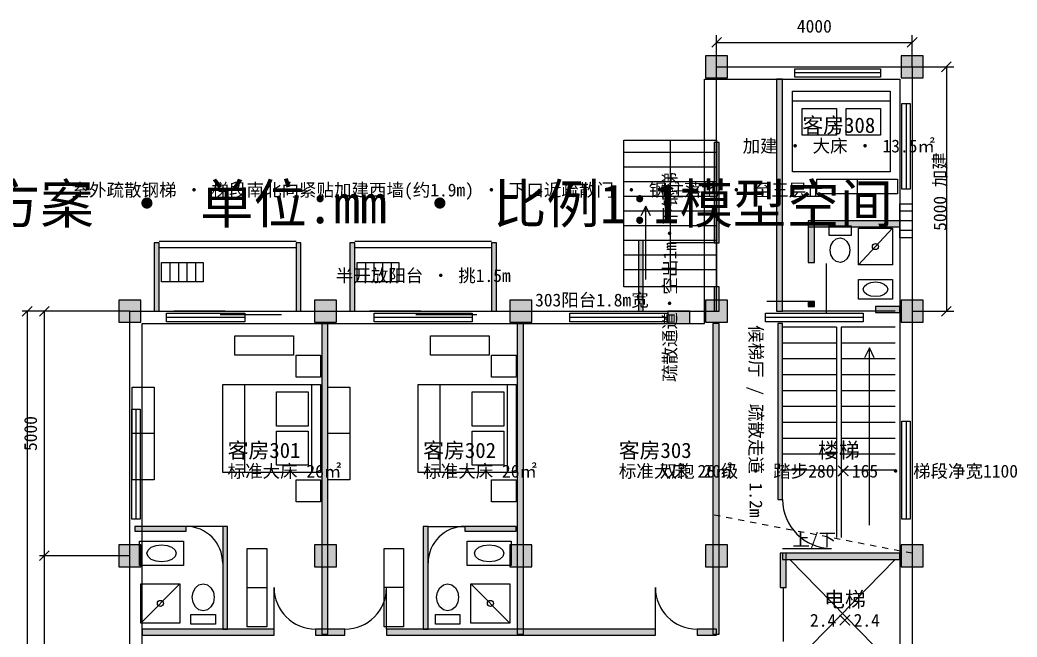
# Model space of a CAD drawing. Extents: x -1559 to 126850, y -3634 to 20959.
# Drawn here: x 19752 to 40146, y 8338 to 20959 of the extents above; entities that cross this region are included whole.
import ezdxf
from ezdxf.enums import TextEntityAlignment as Align

# ---------------------------------------------------------------- set-up
doc = ezdxf.new("R2010")
doc.units = 0
doc.linetypes.add('DASHED', pattern=[250, 125, -125])
for name, color, linetype in [('COLUMN', 7, 'CONTINUOUS'), ('DIM', 1, 'CONTINUOUS'), ('DOOR', 3, 'CONTINUOUS'), ('FURN', 8, 'CONTINUOUS'), ('HVAC', 6, 'CONTINUOUS'), ('TXT', 2, 'CONTINUOUS'), ('WALL', 7, 'CONTINUOUS'), ('WINDOW', 4, 'CONTINUOUS')]:
    doc.layers.add(name, color=color, linetype=linetype)
doc.styles.add('wqy-unicode', font='simhei.ttf')

msp = doc.modelspace()

# ---------------------------------------------------------------- linework, layer by layer
at = {"layer": 'COLUMN'}
for p, q in [((34225, 20225), (33775, 20225)), ((33775, 20225), (33775, 19775)), ((34225, 19775), (34225, 20225)), ((38225, 20225), (37775, 20225)), ((37775, 20225), (37775, 19775)), ((38225, 19775), (38225, 20225)), ((33775, 19775), (34225, 19775)), ((37775, 19775), (38225, 19775)), ((22225, 15225), (21775, 15225)), ((21775, 15225), (21775, 14775)), ((22225, 14775), (22225, 15225)), ((26225, 15225), (25775, 15225)), ((25775, 15225), (25775, 14775)), ((26225, 14775), (26225, 15225)), ((30225, 15225), (29775, 15225)), ((29775, 15225), (29775, 14775)), ((30225, 14775), (30225, 15225)), ((34225, 15225), (33775, 15225)), ((33775, 15225), (33775, 14775)), ((34225, 14775), (34225, 15225)), ((38225, 15225), (37775, 15225)), ((37775, 15225), (37775, 14775)), ((38225, 14775), (38225, 15225)), ((21775, 14775), (22225, 14775)), ((25775, 14775), (26225, 14775)), ((29775, 14775), (30225, 14775)), ((33775, 14775), (34225, 14775)), ((37775, 14775), (38225, 14775)), ((22225, 10225), (21775, 10225)), ((21775, 10225), (21775, 9775)), ((22225, 9775), (22225, 10225)), ((26225, 10225), (25775, 10225)), ((25775, 10225), (25775, 9775)), ((26225, 9775), (26225, 10225)), ((30225, 10225), (29775, 10225)), ((29775, 10225), (29775, 9775)), ((30225, 9775), (30225, 10225)), ((34225, 10225), (33775, 10225)), ((33775, 10225), (33775, 9775)), ((34225, 9775), (34225, 10225)), ((38225, 10225), (37775, 10225)), ((37775, 10225), (37775, 9775)), ((38225, 9775), (38225, 10225)), ((21775, 9775), (22225, 9775)), ((25775, 9775), (26225, 9775)), ((29775, 9775), (30225, 9775)), ((33775, 9775), (34225, 9775)), ((37775, 9775), (38225, 9775))]:
    msp.add_line(p, q, dxfattribs=at)
for points in [[(33775, 19775), (34225, 19775), (33775, 20225), (34225, 20225)], [(37775, 19775), (38225, 19775), (37775, 20225), (38225, 20225)], [(21775, 14775), (22225, 14775), (21775, 15225), (22225, 15225)], [(25775, 14775), (26225, 14775), (25775, 15225), (26225, 15225)], [(29775, 14775), (30225, 14775), (29775, 15225), (30225, 15225)], [(33775, 14775), (34225, 14775), (33775, 15225), (34225, 15225)], [(37775, 14775), (38225, 14775), (37775, 15225), (38225, 15225)], [(21775, 9775), (22225, 9775), (21775, 10225), (22225, 10225)], [(25775, 9775), (26225, 9775), (25775, 10225), (26225, 10225)], [(29775, 9775), (30225, 9775), (29775, 10225), (30225, 10225)], [(33775, 9775), (34225, 9775), (33775, 10225), (34225, 10225)], [(37775, 9775), (38225, 9775), (37775, 10225), (38225, 10225)]]:
    msp.add_solid(points, dxfattribs=at)
at = {"layer": 'DIM'}
for p, q in [((33900, 20400), (34100, 20600)), ((34000, 20000), (34000, 20650)), ((37900, 20400), (38100, 20600)), ((38000, 20000), (38000, 20650)), ((34000, 20500), (38000, 20500)), ((38000, 20000), (38850, 20000)), ((38600, 19900), (38800, 20100)), ((38700, 20000), (38700, 15000)), ((19800, 14900), (20000, 15100)), ((20150, 14900), (20350, 15100)), ((38600, 14900), (38800, 15100)), ((22000, 15000), (19800, 15000)), ((19900, 15000), (19900, 0)), ((20250, 15000), (20250, 0)), ((38000, 15000), (38850, 15000)), ((20150, 9900), (20350, 10100)), ((22000, 10000), (20150, 10000))]:
    msp.add_line(p, q, dxfattribs=at)
at = {"layer": 'DOOR'}
for p, q in [((33950, 16400), (33050, 16400)), ((36250, 14975), (36250, 15975)), ((35875, 15200), (35025, 15200)), ((23900, 10600), (23150, 10600)), ((28100, 10600), (28850, 10600)), ((35350, 10150), (36350, 10150)), ((24950, 8500), (24950, 9350)), ((27250, 8500), (27250, 9350)), ((32750, 8500), (32750, 9350))]:
    msp.add_line(p, q, dxfattribs=at)
for centre, radius, start, end in [((36350, 11150), 1000, 180, 270), ((23150, 9850), 750, 0, 90), ((28850, 9850), 750, 90, 180), ((25800, 9350), 850, 180, 270), ((26400, 9350), 850, 270, 0), ((33600, 9350), 850, 180, 270)]:
    msp.add_arc(centre, radius, start, end, dxfattribs=at)
at = {"layer": 'FURN'}
for p, q in [((35550, 19500), (37550, 19500)), ((35550, 17850), (35550, 19500)), ((35550, 19500), (37550, 19500)), ((35550, 19300), (35550, 19500)), ((37550, 19500), (37550, 17850)), ((37550, 19500), (37550, 19300)), ((37550, 19300), (35550, 19300)), ((35750, 19150), (36450, 19150)), ((35750, 18600), (35750, 19150)), ((36450, 19150), (36450, 18600)), ((36650, 19150), (37350, 19150)), ((36650, 18600), (36650, 19150)), ((37350, 19150), (37350, 18600)), ((36450, 18600), (35750, 18600)), ((37350, 18600), (36650, 18600)), ((32100, 18500), (34000, 18500)), ((32100, 15500), (32100, 18500)), ((33050, 18500), (33050, 15500)), ((34000, 18500), (34000, 15500)), ((33050, 18250), (32100, 18250)), ((34000, 18250), (33050, 18250)), ((33050, 17950), (32100, 17950)), ((34000, 17950), (33050, 17950)), ((37550, 17850), (35550, 17850)), ((33050, 17650), (32100, 17650)), ((34000, 17650), (33050, 17650)), ((36050, 17700), (37700, 17700)), ((36050, 17400), (36050, 17700)), ((36875, 17700), (36875, 17400)), ((37700, 17700), (37700, 17400)), ((33050, 17350), (32100, 17350)), ((34000, 17350), (33050, 17350)), ((37700, 17400), (36050, 17400)), ((32550, 17150), (32450, 16950)), ((32550, 15650), (32550, 17150)), ((32650, 16950), (32550, 17150)), ((33050, 17050), (32100, 17050)), ((34000, 17050), (33050, 17050)), ((33050, 16750), (32100, 16750)), ((34000, 16750), (33050, 16750)), ((36300, 16750), (36750, 16750)), ((36300, 16550), (36300, 16750)), ((36750, 16750), (36750, 16550)), ((36750, 16550), (36300, 16550)), ((36900, 16700), (37600, 16700)), ((36900, 15950), (36900, 16700)), ((37600, 16700), (36900, 15950)), ((37600, 16700), (37600, 15950)), ((25400, 16425), (22600, 16425)), ((29400, 16425), (26600, 16425)), ((33050, 16450), (32100, 16450)), ((34000, 16450), (33050, 16450)), ((36325, 16250), (36340.2, 16345.7)), ((36340.2, 16345.7), (36383.6, 16426.8)), ((36383.6, 16426.8), (36448.5, 16481)), ((36448.5, 16481), (36525, 16500)), ((36525, 16500), (36601.5, 16481)), ((36601.5, 16481), (36666.4, 16426.8)), ((36666.4, 16426.8), (36709.8, 16345.7)), ((36709.8, 16345.7), (36725, 16250)), ((25400, 16300), (22600, 16300)), ((29400, 16300), (26600, 16300)), ((33050, 16150), (32100, 16150)), ((34000, 16150), (33050, 16150)), ((36340.2, 16154.3), (36325, 16250)), ((36383.6, 16073.2), (36340.2, 16154.3)), ((36709.8, 16154.3), (36666.4, 16073.2)), ((36725, 16250), (36709.8, 16154.3)), ((36448.5, 16019), (36383.6, 16073.2)), ((36525, 16000), (36448.5, 16019)), ((36601.5, 16019), (36525, 16000)), ((36666.4, 16073.2), (36601.5, 16019)), ((37600, 15950), (36900, 15950)), ((33050, 15850), (32100, 15850)), ((34000, 15850), (33050, 15850)), ((34000, 15500), (32100, 15500)), ((36900, 15650), (37600, 15650)), ((36900, 15250), (36900, 15650)), ((37000, 15450), (37019, 15507.4)), ((37019, 15507.4), (37073.2, 15556.1)), ((37073.2, 15556.1), (37154.3, 15588.6)), ((37154.3, 15588.6), (37250, 15600)), ((37250, 15600), (37345.7, 15588.6)), ((37345.7, 15588.6), (37426.8, 15556.1)), ((37426.8, 15556.1), (37481, 15507.4)), ((37481, 15507.4), (37500, 15450)), ((37600, 15650), (37600, 15250)), ((37019, 15392.6), (37000, 15450)), ((37073.2, 15343.9), (37019, 15392.6)), ((37154.3, 15311.4), (37073.2, 15343.9)), ((37250, 15300), (37154.3, 15311.4)), ((37345.7, 15311.4), (37250, 15300)), ((37426.8, 15343.9), (37345.7, 15311.4)), ((37481, 15392.6), (37426.8, 15343.9)), ((37500, 15450), (37481, 15392.6)), ((37600, 15250), (36900, 15250)), ((37650, 15000), (35350, 15000)), ((24150, 14500), (25350, 14500)), ((24150, 14100), (24150, 14500)), ((25350, 14500), (25350, 14100)), ((28150, 14500), (29350, 14500)), ((28150, 14100), (28150, 14500)), ((29350, 14500), (29350, 14100)), ((36450, 14675), (35350, 14675)), ((36450, 14675), (36450, 10375)), ((37650, 14675), (36550, 14675)), ((36550, 14675), (36550, 10375)), ((36450, 14350), (35350, 14350)), ((37650, 14350), (36550, 14350)), ((25350, 14100), (24150, 14100)), ((25400, 14100), (25900, 14100)), ((25400, 13650), (25400, 14100)), ((25900, 14100), (25900, 13650)), ((29350, 14100), (28150, 14100)), ((29400, 14100), (29900, 14100)), ((29400, 13650), (29400, 14100)), ((29900, 14100), (29900, 13650)), ((37125, 14250), (37025, 14050)), ((37125, 10625), (37125, 14250)), ((37225, 14050), (37125, 14250)), ((36450, 14025), (35350, 14025)), ((37650, 14025), (36550, 14025)), ((36450, 13700), (35350, 13700)), ((37650, 13700), (36550, 13700)), ((23900, 13500), (25900, 13500)), ((23900, 11700), (23900, 13500)), ((24350, 11700), (24350, 13500)), ((25900, 13650), (25400, 13650)), ((25725, 13500), (25900, 13500)), ((25725, 11700), (25725, 13500)), ((25900, 13500), (25900, 11700)), ((25900, 13500), (25900, 11700)), ((27900, 13500), (29900, 13500)), ((27900, 11700), (27900, 13500)), ((28350, 11700), (28350, 13500)), ((29900, 13650), (29400, 13650)), ((29725, 13500), (29900, 13500)), ((29725, 11700), (29725, 13500)), ((29900, 13500), (29900, 11700)), ((29900, 13500), (29900, 11700)), ((22050, 13450), (22500, 13450)), ((22050, 11550), (22050, 13450)), ((22500, 13450), (22500, 11550)), ((25000, 13350), (25650, 13350)), ((25000, 12650), (25000, 13350)), ((25650, 13350), (25650, 12650)), ((26050, 13450), (26500, 13450)), ((26050, 11550), (26050, 13450)), ((26500, 13450), (26500, 11550)), ((29000, 13350), (29650, 13350)), ((29000, 12650), (29000, 13350)), ((29650, 13350), (29650, 12650)), ((36450, 13375), (35350, 13375)), ((37650, 13375), (36550, 13375)), ((36450, 13050), (35350, 13050)), ((37650, 13050), (36550, 13050)), ((25650, 12650), (25000, 12650)), ((29650, 12650), (29000, 12650)), ((36450, 12725), (35350, 12725)), ((37650, 12725), (36550, 12725)), ((22500, 12500), (22050, 12500)), ((25000, 12550), (25650, 12550)), ((25000, 11850), (25000, 12550)), ((25650, 12550), (25650, 11850)), ((26500, 12500), (26050, 12500)), ((29000, 12550), (29650, 12550)), ((29000, 11850), (29000, 12550)), ((29650, 12550), (29650, 11850)), ((36450, 12400), (35350, 12400)), ((37650, 12400), (36550, 12400)), ((36450, 12075), (35350, 12075)), ((37650, 12075), (36550, 12075)), ((25650, 11850), (25000, 11850)), ((29650, 11850), (29000, 11850)), ((25900, 11700), (23900, 11700)), ((25900, 11700), (25725, 11700)), ((29900, 11700), (27900, 11700)), ((29900, 11700), (29725, 11700)), ((36450, 11750), (35350, 11750)), ((37650, 11750), (36550, 11750)), ((22500, 11550), (22050, 11550)), ((25400, 11550), (25900, 11550)), ((25400, 11100), (25400, 11550)), ((25900, 11550), (25900, 11100)), ((26500, 11550), (26050, 11550)), ((29400, 11550), (29900, 11550)), ((29400, 11100), (29400, 11550)), ((29900, 11550), (29900, 11100)), ((25900, 11100), (25400, 11100)), ((29900, 11100), (29400, 11100)), ((22200, 10300), (23100, 10300)), ((22200, 9800), (22200, 10300)), ((22437.9, 10173.7), (22535.2, 10211.7)), ((22535.2, 10211.7), (22650, 10225)), ((22650, 10225), (22764.8, 10211.7)), ((22764.8, 10211.7), (22862.1, 10173.7)), ((23100, 10300), (23100, 9800)), ((28900, 10300), (29800, 10300)), ((28900, 9800), (28900, 10300)), ((29137.9, 10173.7), (29235.2, 10211.7)), ((29235.2, 10211.7), (29350, 10225)), ((29350, 10225), (29464.8, 10211.7)), ((29464.8, 10211.7), (29562.1, 10173.7)), ((29800, 10300), (29800, 9800)), ((22350, 10050), (22372.8, 10117)), ((22372.8, 9983), (22350, 10050)), ((22372.8, 10117), (22437.9, 10173.7)), ((22862.1, 10173.7), (22927.2, 10117)), ((22927.2, 10117), (22950, 10050)), ((22950, 10050), (22927.2, 9983)), ((24400, 10150), (24800, 10150)), ((24400, 8550), (24400, 10150)), ((24800, 10150), (24800, 8550)), ((27200, 10150), (27600, 10150)), ((27200, 8550), (27200, 10150)), ((27600, 10150), (27600, 8550)), ((29050, 10050), (29072.8, 10117)), ((29072.8, 9983), (29050, 10050)), ((29072.8, 10117), (29137.9, 10173.7)), ((29562.1, 10173.7), (29627.2, 10117)), ((29627.2, 10117), (29650, 10050)), ((29650, 10050), (29627.2, 9983)), ((23100, 9800), (22200, 9800)), ((22437.9, 9926.3), (22372.8, 9983)), ((22535.2, 9888.3), (22437.9, 9926.3)), ((22650, 9875), (22535.2, 9888.3)), ((22764.8, 9888.3), (22650, 9875)), ((22862.1, 9926.3), (22764.8, 9888.3)), ((22927.2, 9983), (22862.1, 9926.3)), ((29800, 9800), (28900, 9800)), ((29137.9, 9926.3), (29072.8, 9983)), ((29235.2, 9888.3), (29137.9, 9926.3)), ((29350, 9875), (29235.2, 9888.3)), ((29464.8, 9888.3), (29350, 9875)), ((29562.1, 9926.3), (29464.8, 9888.3)), ((29627.2, 9983), (29562.1, 9926.3)), ((37650, 9925), (35500, 7725)), ((35500, 9925), (37650, 7725)), ((22225, 9425), (23025, 9425)), ((22225, 8625), (22225, 9425)), ((22225, 8625), (23025, 9425)), ((23025, 9425), (23025, 8625)), ((23340.9, 9344.5), (23413.9, 9404.1)), ((23413.9, 9404.1), (23500, 9425)), ((23500, 9425), (23586.1, 9404.1)), ((23586.1, 9404.1), (23659.1, 9344.5)), ((28340.9, 9344.5), (28413.9, 9404.1)), ((28413.9, 9404.1), (28500, 9425)), ((28500, 9425), (28586.1, 9404.1)), ((28586.1, 9404.1), (28659.1, 9344.5)), ((28975, 9425), (29775, 9425)), ((28975, 8625), (28975, 9425)), ((29775, 8625), (28975, 9425)), ((29775, 9425), (29775, 8625)), ((23275, 9150), (23292.1, 9255.2)), ((23292.1, 9255.2), (23340.9, 9344.5)), ((23659.1, 9344.5), (23707.9, 9255.2)), ((23707.9, 9255.2), (23725, 9150)), ((24400, 9350), (24800, 9350)), ((27600, 9350), (27200, 9350)), ((28275, 9150), (28292.1, 9255.2)), ((28292.1, 9255.2), (28340.9, 9344.5)), ((28659.1, 9344.5), (28707.9, 9255.2)), ((28707.9, 9255.2), (28725, 9150)), ((23292.1, 9044.8), (23275, 9150)), ((23340.9, 8955.5), (23292.1, 9044.8)), ((23707.9, 9044.8), (23659.1, 8955.5)), ((23725, 9150), (23707.9, 9044.8)), ((28292.1, 9044.8), (28275, 9150)), ((28340.9, 8955.5), (28292.1, 9044.8)), ((28707.9, 9044.8), (28659.1, 8955.5)), ((28725, 9150), (28707.9, 9044.8)), ((23250, 8800), (23750, 8800)), ((23250, 8600), (23250, 8800)), ((23413.9, 8895.9), (23340.9, 8955.5)), ((23500, 8875), (23413.9, 8895.9)), ((23586.1, 8895.9), (23500, 8875)), ((23659.1, 8955.5), (23586.1, 8895.9)), ((23750, 8800), (23750, 8600)), ((28250, 8800), (28750, 8800)), ((28250, 8600), (28250, 8800)), ((28413.9, 8895.9), (28340.9, 8955.5)), ((28500, 8875), (28413.9, 8895.9)), ((28586.1, 8895.9), (28500, 8875)), ((28659.1, 8955.5), (28586.1, 8895.9)), ((28750, 8800), (28750, 8600)), ((23025, 8625), (22225, 8625)), ((23750, 8600), (23250, 8600)), ((28750, 8600), (28250, 8600)), ((29775, 8625), (28975, 8625)), ((24800, 8550), (24400, 8550)), ((27600, 8550), (27200, 8550))]:
    msp.add_line(p, q, dxfattribs=at)
at = {"layer": 'FURN', "linetype": 'DASHED'}
msp.add_line((38000, 10050), (33850, 10850), dxfattribs=at)
at = {"layer": 'FURN'}
for centre in [(37250, 16325), (22625, 9025), (29375, 9025)]:
    msp.add_circle(centre, 62.5, dxfattribs=at)
at = {"layer": 'HVAC'}
for p, q in [((37750, 17200), (38000, 17200)), ((37750, 16500), (37750, 17200)), ((38000, 17200), (38000, 16500)), ((38000, 17050), (37750, 17050)), ((38000, 16850), (37750, 16850)), ((38000, 16650), (37750, 16650)), ((38000, 16500), (37750, 16500)), ((22650, 16000), (23500, 16000)), ((22650, 15600), (22650, 16000)), ((22825, 15600), (22825, 16000)), ((23000, 15600), (23000, 16000)), ((23175, 15600), (23175, 16000)), ((23350, 15600), (23350, 16000)), ((23500, 16000), (23500, 15600)), ((26650, 16000), (27500, 16000)), ((26650, 15600), (26650, 16000)), ((26825, 15600), (26825, 16000)), ((27000, 15600), (27000, 16000)), ((27175, 15600), (27175, 16000)), ((27350, 15600), (27350, 16000)), ((27500, 16000), (27500, 15600)), ((23500, 15600), (22650, 15600)), ((27500, 15600), (26650, 15600))]:
    msp.add_line(p, q, dxfattribs=at)
at = {"layer": 'WALL'}
for p, q in [((34000, 15000), (34000, 20000)), ((34000, 20000), (38000, 20000)), ((38000, 20000), (38000, 0)), ((33750, 14750), (33750, 19750)), ((33750, 19750), (37750, 19750)), ((35350, 19750), (35225, 19750)), ((35225, 19750), (35225, 15000)), ((35350, 15000), (35350, 19750)), ((37750, 19750), (37750, 250)), ((34050, 18450), (33950, 18450)), ((33950, 18450), (33950, 16400)), ((34050, 16400), (34050, 18450)), ((36000, 16850), (35875, 16850)), ((35875, 16850), (35875, 16000)), ((37750, 16850), (35875, 16850)), ((35875, 16850), (35875, 16725)), ((35875, 16725), (37750, 16725)), ((36000, 16000), (36000, 16850)), ((37750, 16725), (37750, 16850)), ((22600, 16400), (22500, 16400)), ((22500, 16400), (22500, 15000)), ((22600, 15000), (22600, 16400)), ((25500, 16400), (25400, 16400)), ((25400, 16400), (25400, 15000)), ((25500, 15000), (25500, 16400)), ((26600, 16400), (26500, 16400)), ((26500, 16400), (26500, 15000)), ((26600, 15000), (26600, 16400)), ((29500, 16400), (29400, 16400)), ((29400, 16400), (29400, 15000)), ((29500, 15000), (29500, 16400)), ((32500, 16450), (32400, 16450)), ((32400, 16450), (32400, 15000)), ((32500, 15000), (32500, 16450)), ((33950, 16400), (34050, 16400)), ((35875, 16000), (36000, 16000)), ((34050, 15500), (33950, 15500)), ((33950, 15500), (33950, 15000)), ((34050, 15000), (34050, 15500)), ((36000, 15200), (35875, 15200)), ((35875, 15200), (35875, 15100)), ((35875, 15100), (36000, 15100)), ((36000, 15100), (36000, 15200)), ((37750, 15100), (37250, 15100)), ((37250, 15100), (37250, 14975)), ((37750, 14975), (37750, 15100)), ((22000, 0), (22000, 15000)), ((22000, 15000), (34000, 15000)), ((22500, 15000), (22600, 15000)), ((25400, 15000), (25500, 15000)), ((26500, 15000), (26600, 15000)), ((29400, 15000), (29500, 15000)), ((32400, 15000), (32500, 15000)), ((33450, 15000), (33000, 15000)), ((33000, 15000), (33000, 14750)), ((33450, 14750), (33450, 15000)), ((33950, 15000), (34050, 15000)), ((35225, 15000), (35350, 15000)), ((37250, 14975), (37750, 14975)), ((22250, 250), (22250, 14750)), ((22250, 14750), (33750, 14750)), ((26050, 14750), (25925, 14750)), ((25925, 14750), (25925, 8400)), ((26050, 8400), (26050, 14750)), ((30050, 14750), (29925, 14750)), ((29925, 14750), (29925, 8400)), ((30050, 8400), (30050, 14750)), ((33000, 14750), (33450, 14750)), ((34050, 14750), (33925, 14750)), ((33925, 14750), (33925, 8400)), ((34050, 8400), (34050, 14750)), ((35350, 14750), (35250, 14750)), ((35250, 14750), (35250, 11150)), ((35350, 11150), (35350, 14750)), ((35250, 11150), (35350, 11150)), ((23150, 10600), (22100, 10600)), ((22100, 10600), (22100, 10500)), ((22100, 10500), (23150, 10500)), ((23150, 10500), (23150, 10600)), ((24000, 10600), (23900, 10600)), ((23900, 10600), (23900, 8500)), ((24000, 8500), (24000, 10600)), ((28100, 10600), (28000, 10600)), ((28000, 10600), (28000, 8500)), ((28100, 8500), (28100, 10600)), ((29900, 10600), (28850, 10600)), ((28850, 10600), (28850, 10500)), ((28850, 10500), (29900, 10500)), ((29900, 10500), (29900, 10600)), ((35425, 10050), (35300, 10050)), ((35300, 10050), (35300, 9350)), ((37750, 10050), (35350, 10050)), ((35350, 10050), (35350, 9925)), ((35425, 9350), (35425, 10050)), ((37750, 9925), (37750, 10050)), ((35350, 9925), (37750, 9925)), ((35300, 9350), (35425, 9350)), ((24950, 8500), (22250, 8500)), ((22250, 8500), (22250, 8375)), ((22250, 8375), (24950, 8375)), ((23900, 8500), (24000, 8500)), ((24950, 8375), (24950, 8500)), ((26400, 8500), (25800, 8500)), ((25800, 8500), (25800, 8375)), ((25800, 8375), (26400, 8375)), ((25925, 8400), (26050, 8400)), ((26400, 8375), (26400, 8500)), ((32750, 8500), (27250, 8500)), ((27250, 8500), (27250, 8375)), ((27250, 8375), (32750, 8375)), ((28000, 8500), (28100, 8500)), ((29925, 8400), (30050, 8400)), ((32750, 8375), (32750, 8500)), ((34000, 8500), (33600, 8500)), ((33600, 8500), (33600, 8375)), ((33600, 8375), (34000, 8375)), ((33925, 8400), (34050, 8400)), ((34000, 8375), (34000, 8500))]:
    msp.add_line(p, q, dxfattribs=at)
for points in [[(35225, 15000), (35350, 15000), (35225, 19750), (35350, 19750)], [(33950, 16400), (34050, 16400), (33950, 18450), (34050, 18450)], [(35875, 16000), (36000, 16000), (35875, 16850), (36000, 16850)], [(35875, 16725), (37750, 16725), (35875, 16850), (37750, 16850)], [(22500, 15000), (22600, 15000), (22500, 16400), (22600, 16400)], [(25400, 15000), (25500, 15000), (25400, 16400), (25500, 16400)], [(26500, 15000), (26600, 15000), (26500, 16400), (26600, 16400)], [(29400, 15000), (29500, 15000), (29400, 16400), (29500, 16400)], [(32400, 15000), (32500, 15000), (32400, 16450), (32500, 16450)], [(33950, 15000), (34050, 15000), (33950, 15500), (34050, 15500)], [(35875, 15100), (36000, 15100), (35875, 15200), (36000, 15200)], [(37250, 14975), (37750, 14975), (37250, 15100), (37750, 15100)], [(33000, 14750), (33450, 14750), (33000, 15000), (33450, 15000)], [(25925, 8400), (26050, 8400), (25925, 14750), (26050, 14750)], [(29925, 8400), (30050, 8400), (29925, 14750), (30050, 14750)], [(33925, 8400), (34050, 8400), (33925, 14750), (34050, 14750)], [(35250, 11150), (35350, 11150), (35250, 14750), (35350, 14750)], [(22100, 10500), (23150, 10500), (22100, 10600), (23150, 10600)], [(23900, 8500), (24000, 8500), (23900, 10600), (24000, 10600)], [(28000, 8500), (28100, 8500), (28000, 10600), (28100, 10600)], [(28850, 10500), (29900, 10500), (28850, 10600), (29900, 10600)], [(35300, 9350), (35425, 9350), (35300, 10050), (35425, 10050)], [(35350, 9925), (37750, 9925), (35350, 10050), (37750, 10050)], [(22250, 8375), (24950, 8375), (22250, 8500), (24950, 8500)], [(25800, 8375), (26400, 8375), (25800, 8500), (26400, 8500)], [(27250, 8375), (32750, 8375), (27250, 8500), (32750, 8500)], [(33600, 8375), (34000, 8375), (33600, 8500), (34000, 8500)]]:
    msp.add_solid(points, dxfattribs=at)
at = {"layer": 'WINDOW'}
for p, q in [((35600, 19962.5), (37350, 19962.5)), ((35600, 19787.5), (35600, 19962.5)), ((37350, 19875), (35600, 19875)), ((37350, 19787.5), (35600, 19787.5)), ((37350, 19962.5), (37350, 19787.5)), ((37787.5, 19250), (37962.5, 19250)), ((37787.5, 17500), (37787.5, 19250)), ((37875, 19250), (37875, 17500)), ((37962.5, 19250), (37962.5, 17500)), ((37962.5, 17500), (37787.5, 17500)), ((22750, 14962.5), (24350, 14962.5)), ((22750, 14787.5), (22750, 14962.5)), ((23950, 15000), (22900, 15000)), ((25100, 14925), (23850, 14925)), ((24350, 14962.5), (24350, 14787.5)), ((27950, 15000), (26900, 15000)), ((27000, 14962.5), (29000, 14962.5)), ((27000, 14787.5), (27000, 14962.5)), ((29100, 14925), (27850, 14925)), ((29000, 14962.5), (29000, 14787.5)), ((31000, 14962.5), (33000, 14962.5)), ((31000, 14787.5), (31000, 14962.5)), ((33000, 14962.5), (33000, 14787.5)), ((35000, 14962.5), (37000, 14962.5)), ((35000, 14787.5), (35000, 14962.5)), ((37000, 14962.5), (37000, 14787.5)), ((24350, 14875), (22750, 14875)), ((24350, 14787.5), (22750, 14787.5)), ((29000, 14875), (27000, 14875)), ((29000, 14787.5), (27000, 14787.5)), ((33000, 14875), (31000, 14875)), ((33000, 14787.5), (31000, 14787.5)), ((37000, 14875), (35000, 14875)), ((37000, 14787.5), (35000, 14787.5)), ((22037.5, 13000), (22212.5, 13000)), ((22037.5, 10750), (22037.5, 13000)), ((22125, 13000), (22125, 10750)), ((22212.5, 13000), (22212.5, 10750)), ((37787.5, 12750), (37962.5, 12750)), ((37787.5, 10750), (37787.5, 12750)), ((37875, 12750), (37875, 10750)), ((37962.5, 12750), (37962.5, 10750)), ((22212.5, 10750), (22037.5, 10750)), ((37962.5, 10750), (37787.5, 10750)), ((35362.5, 9350), (35362.5, 8250))]:
    msp.add_line(p, q, dxfattribs=at)

# ---------------------------------------------------------------- texts
at = {"layer": 'DIM', "style": 'wqy-unicode'}
msp.add_text('4000', height=262.5, dxfattribs=at).set_placement((36000, 20700), align=Align.CENTER)
for s, p in [('5000 加建', (38700, 17450)), ('5000', (20100, 12500))]:
    msp.add_text(s, height=262.5, rotation=90, dxfattribs=at).set_placement(p, align=Align.CENTER)
at = {"layer": 'TXT', "style": 'wqy-unicode'}
for s, height, p in [('客房308', 312.5, (36500, 18650)), ('加建 · 大床 · 13.5㎡', 262.5, (36500, 18250)), ('室外疏散钢梯 · 梯段南北向紧贴加建西墙(约1.9m) · 下口近疏散门 · 钢柱落地 · 至三层止', 262.5, (28500, 17350)), ('半开放阳台 · 挑1.5m', 262.5, (28000, 15600)), ('303阳台1.8m宽', 262.5, (31450, 15100)), ('楼梯', 312.5, (36500, 12000)), ('双跑 20级 · 踏步280×165 · 梯段净宽1100', 262.5, (36500, 11600)), ('电梯', 312.5, (36625, 8950)), ('2.4×2.4', 262.5, (36625, 8550))]:
    msp.add_text(s, height=height, dxfattribs=at).set_placement(p, align=Align.CENTER)
for s, rotation, p in [('疏散通道·空出1m·下钢梯', 90, (33175, 15700)), ('候梯厅 / 疏散走道 1.2m', -90, (34675, 12750))]:
    msp.add_text(s, height=262.5, rotation=rotation, dxfattribs=at).set_placement(p, align=Align.CENTER)
for s, height, p in [('16m×15m 临街商住一体自建房 · 概念方案 · 单位:mm · 比例1:1模型空间', 800, (0, 16800)), ('客房301', 312.5, (24000, 12000)), ('客房302', 312.5, (28000, 12000)), ('客房303', 312.5, (32000, 12000)), ('标准大床 26㎡', 262.5, (24000, 11600)), ('标准大床 26㎡', 262.5, (28000, 11600)), ('标准大床 26㎡', 262.5, (32000, 11600)), ('上/下', 262.5, (35550, 10200))]:
    msp.add_text(s, height=height, dxfattribs=at).set_placement(p)

doc.saveas('drawing.dxf')
